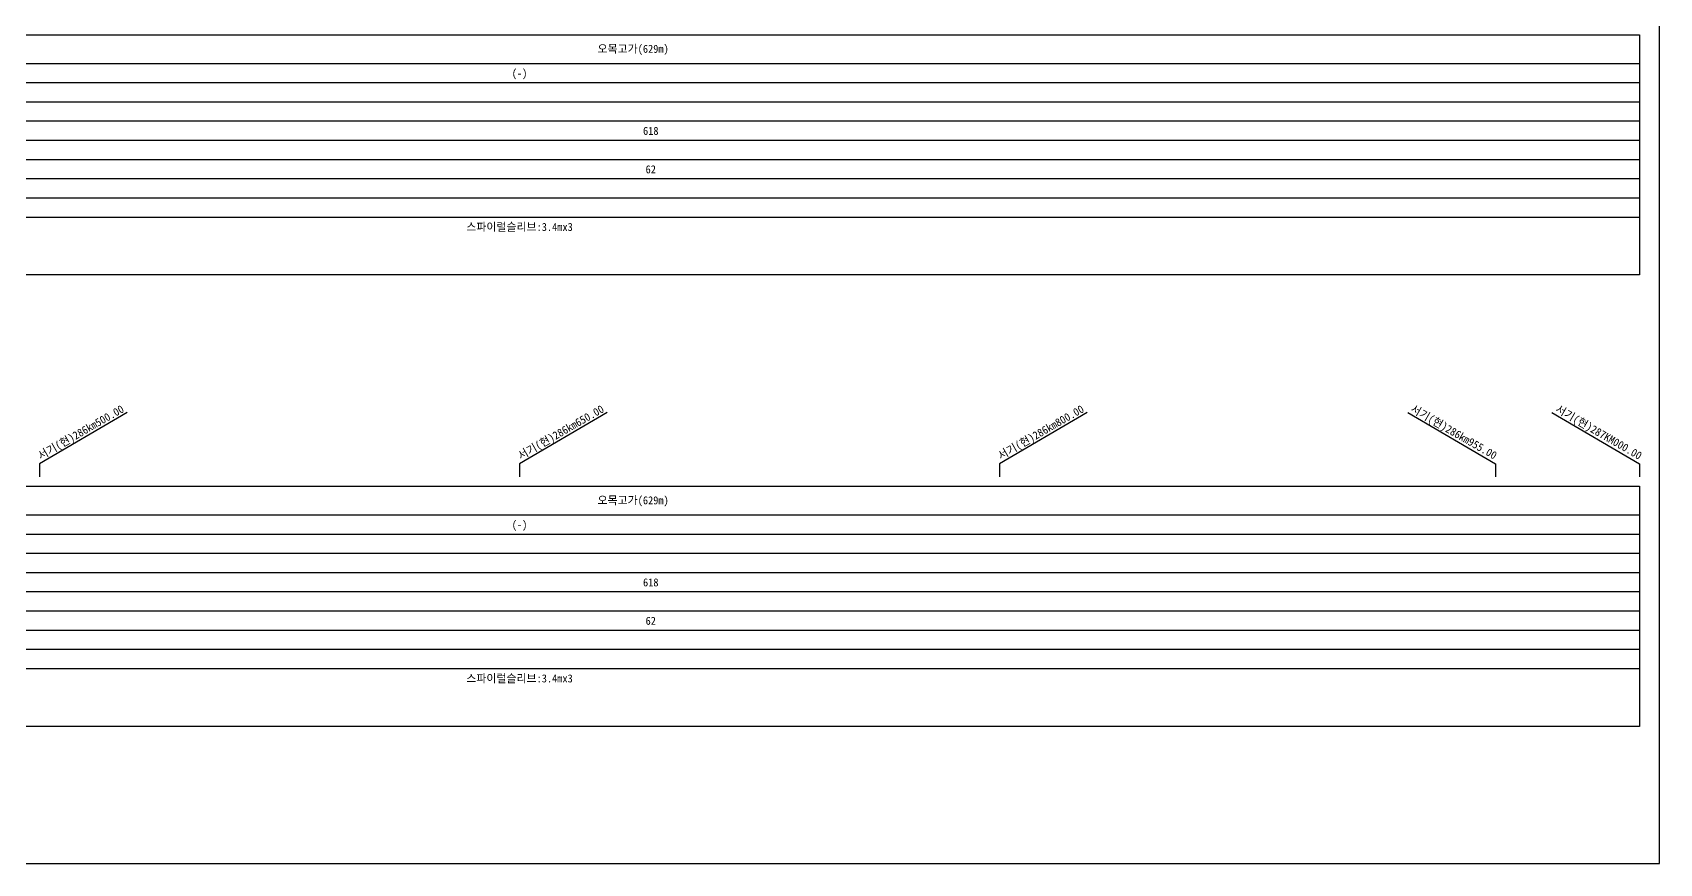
# Model space of a CAD drawing. Header units: millimetres. Extents: x 18534 to 19330, y 1103 to 1810.
# Drawn here: x 18821 to 19330, y 1103 to 1363 of the extents above; entities that cross this region are included whole.
import ezdxf
from ezdxf.enums import TextEntityAlignment as Align
from ezdxf.xclip import XClip

# ---------------------------------------------------------------- set-up
doc = ezdxf.new("R2010")
doc.units = ezdxf.units.MM
doc.header["$LTSCALE"] = 10
doc.header["$MEASUREMENT"] = 0
doc.header["$XCLIPFRAME"] = 2
for name, color, linetype in [('TT-TABL-LIN1', 4, 'Continuous'), ('TT-TABL-LIN2', 1, 'Continuous'), ('TT-TABL-TEX2', 3, 'Continuous'), ('TZ-BASE', 253, 'Continuous'), ('TZ-LEAL', 1, 'Continuous'), ('TZ-LEAT', 3, 'Continuous')]:
    doc.layers.add(name, color=color, linetype=linetype)
doc.layers.add('TX-PAPR', color=2, linetype='Continuous', plot=False)
doc.styles.get("Standard").update_dxf_attribs({"font": 'GulimChe.ttf'})

# ---------------------------------------------------------------- blocks, each defined once
blk = doc.blocks.new('JD-FGHFH5FN')
at = {"layer": 'TZ-BASE'}
for p, q in [((223.83, 143.96), (242.42, -205.9)), ((323.97, 143.96), (342.56, -205.9)), ((424.11, 143.96), (442.7, -205.9)), ((524.25, 143.96), (542.85, -205.9)), ((624.39, 143.95), (642.99, -205.91))]:
    blk.add_line(p, q, dxfattribs=at)
blk = doc.blocks.new('JD-경부고속하선표_190503')
at = {"layer": 'TT-TABL-LIN1'}
blk.add_lwpolyline([(2, 114), (785.58, 114), (785.58, 39), (2, 39)], close=True, dxfattribs=at)
at = {"layer": 'TT-TABL-LIN2'}
for points in [[(785.58, 105), (9.33, 105)], [(785.58, 99), (9.33, 99)], [(785.58, 93), (9.33, 93)], [(785.58, 87), (9.33, 87)], [(785.58, 81), (38.33, 81)], [(785.58, 75), (9.33, 75)], [(785.58, 69), (9.33, 69)], [(785.58, 63), (9.33, 63)], [(785.58, 57), (9.33, 57)]]:
    blk.add_lwpolyline(points, dxfattribs=at)
blk = doc.blocks.new('JD-경부고속상선표_190503')
at = {"layer": 'TT-TABL-LIN1'}
blk.add_lwpolyline([(2, 114), (785.58, 114), (785.58, 39), (2, 39)], close=True, dxfattribs=at)
at = {"layer": 'TT-TABL-LIN2'}
for points in [[(785.58, 105), (9.33, 105)], [(785.58, 99), (9.33, 99)], [(785.58, 93), (9.33, 93)], [(785.58, 87), (9.33, 87)], [(785.58, 81), (38.33, 81)], [(785.58, 75), (9.33, 75)], [(785.58, 69), (9.33, 69)], [(785.58, 63), (9.33, 63)], [(785.58, 57), (9.33, 57)]]:
    blk.add_lwpolyline(points, dxfattribs=at)

msp = doc.modelspace()

# ---------------------------------------------------------------- linework, layer by layer
at = {"layer": 'TX-PAPR'}
msp.add_lwpolyline([(18533.89, 1103.05), (19329.89, 1103.05), (19329.89, 1619.05), (18533.89, 1619.05)], close=True, dxfattribs=at)
at = {"layer": 'TZ-LEAL'}
for points in [[(18851.07, 1243.87), (18823.68, 1227.85), (18823.68, 1223.85)], [(19001.07, 1243.87), (18973.68, 1227.85), (18973.68, 1223.85)], [(19151.07, 1243.87), (19123.68, 1227.85), (19123.68, 1223.85)], [(19251.3, 1243.87), (19278.68, 1227.85), (19278.68, 1223.85)], [(19296.3, 1243.87), (19323.68, 1227.85), (19323.68, 1223.85)]]:
    msp.add_lwpolyline(points, dxfattribs=at)

# ---------------------------------------------------------------- block references
at = {"layer": 'TT-TABL-LIN2'}
for name, p in [('JD-경부고속하선표_190503', (18538.11, 1247.87)), ('JD-경부고속상선표_190503', (18538.11, 1106.85))]:
    msp.add_blockref(name, p, dxfattribs=at)
at = {"layer": 'TZ-BASE'}
ref = msp.add_blockref('JD-FGHFH5FN', (18618.37, 1472.97), dxfattribs=at)
XClip(ref).set_block_clipping_path([(-0.06892623, 74.9999684505), (699.9307781647, 75.6432796843), (700.0686306225, -74.3566569714), (0.06892623, -74.9999684505)])

# ---------------------------------------------------------------- texts
at = {"layer": 'TT-TABL-TEX2'}
for p in [(19009.18, 1357.37), (19009.18, 1216.35)]:
    msp.add_text('오목고가(629m)', height=2.5, dxfattribs=at).set_placement(p, align=Align.MIDDLE)
for s, p in [('(-)', (18973.68, 1349.87)), ('618', (19014.68, 1331.87)), ('62', (19014.68, 1319.87)), ('스파이럴슬리브:3.4mx3', (18973.68, 1301.87)), ('(-)', (18973.68, 1208.85)), ('618', (19014.68, 1190.85)), ('62', (19014.68, 1178.85)), ('스파이럴슬리브:3.4mx3', (18973.68, 1160.85))]:
    msp.add_text(s, height=2.5, dxfattribs=at).set_placement(p, align=Align.MIDDLE_CENTER)
at = {"layer": 'TZ-LEAT'}
for s, rotation, p in [('서기(현)286km500.00', 30, (18837.18, 1236.64)), ('서기(현)286km650.00', 30, (18987.18, 1236.64)), ('서기(현)286km800.00', 30, (19137.18, 1236.64)), ('서기(현)286km955.00', 330, (19264.99, 1236.75)), ('서기(현)287KM000.00', 330, (19310.29, 1236.67))]:
    msp.add_text(s, height=2.5, rotation=rotation, dxfattribs=at).set_placement(p, align=Align.CENTER)

doc.saveas('drawing.dxf')
